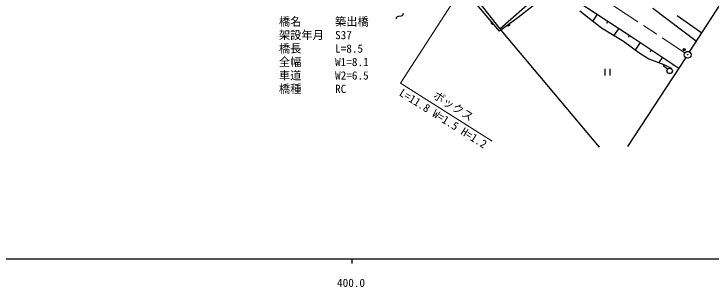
# Model space of a CAD drawing. Units: millimetres, scale not verified. Extents: x 40000 to 680000, y 20000 to 380000.
# Drawn here: x 392762 to 548036, y 198715 to 259609 of the extents above; entities that cross this region are included whole.
import ezdxf
from ezdxf.enums import TextEntityAlignment as Align

# ---------------------------------------------------------------- set-up
doc = ezdxf.new("R2010")
doc.units = ezdxf.units.MM
doc.header["$LTSCALE"] = 1000
doc.header["$PDMODE"] = 32
doc.header["$PDSIZE"] = 500
doc.linetypes.add('CHAIN', pattern=[18.5, 12, -1.5, 3.5, -1.5])
for name, color, linetype, lineweight in [('M-BGD', 7, 'Continuous', 25), ('M-BMK', 2, 'CHAIN', 13), ('M-BMK-OTRS', 5, 'Continuous', 25), ('M-BMK-SRVR', 3, 'Continuous', 25), ('M-STR-HTXT', 7, 'Continuous', 13), ('M-TTL-BAND', 7, 'Continuous', 25)]:
    doc.layers.add(name, color=color, linetype=linetype, lineweight=lineweight)
doc.layers.add('M-OTRS', color=6, linetype='Continuous')
doc.styles.add('ＭＳ ゴシック', font='')
doc.styles.get('ＭＳ ゴシック').set_extended_font_data('MS Gothic')

msp = doc.modelspace()

# ---------------------------------------------------------------- linework, layer by layer
at = {"layer": 'M-BGD'}
for p, q in [((500950, 255785), (488372, 270604)), ((492314, 267318), (501002, 256303)), ((512537, 264645), (505085, 258829)), ((514295, 265023), (531051, 254089)), ((501002, 256303), (509072, 263465)), ((535100, 260892), (544810, 253571)), ((479401, 259451), (479290, 259266)), ((479463, 259699), (479401, 259451)), ((518839, 260266), (523667, 256503)), ((522673, 259556), (521688, 258046)), ((477933, 258738), (477870, 258490)), ((478044, 258923), (477933, 258738)), ((478139, 258995), (478044, 258923)), ((478347, 259053), (478139, 258995)), ((478986, 259137), (478347, 259053)), ((479194, 259194), (478986, 259137)), ((479290, 259266), (479194, 259194)), ((499106, 257828), (499079, 257751)), ((499151, 257904), (499106, 257828)), ((505085, 258829), (500950, 255785)), ((525067, 257994), (524738, 257491)), ((540490, 259283), (546011, 255425)), ((499079, 257751), (499071, 257652)), ((499071, 257652), (499085, 257572)), ((499085, 257572), (499118, 257490)), ((499118, 257490), (499190, 257404)), ((499190, 257404), (499266, 257358)), ((499266, 257358), (499343, 257332)), ((499343, 257332), (499442, 257324)), ((499442, 257324), (499522, 257337)), ((499522, 257337), (499604, 257370)), ((502603, 257049), (502677, 256999)), ((502677, 256999), (502753, 256969)), ((502753, 256969), (502851, 256956)), ((502851, 256956), (502932, 256965)), ((502932, 256965), (503016, 256994)), ((503016, 256994), (503104, 257062)), ((503104, 257062), (503154, 257135)), ((503154, 257135), (503184, 257211)), ((503188, 257390), (503159, 257474)), ((503184, 257211), (503197, 257309)), ((503197, 257309), (503188, 257390)), ((523667, 256503), (528566, 253521)), ((527460, 256432), (526415, 254830)), ((501228, 255989), (523099, 229918)), ((529854, 254870), (529552, 254407)), ((528566, 253521), (531974, 251036)), ((531051, 254089), (540892, 247554)), ((532281, 253272), (531219, 251674)), ((534741, 251639), (534412, 251143)), ((531974, 251036), (534175, 249616)), ((537201, 250005), (536382, 248771)), ((534175, 249616), (537512, 248338)), ((524398, 247378), (524398, 245878)), ((525538, 245878), (525538, 247378)), ((538347, 247268), (537404, 248009)), ((537512, 248338), (539287, 247415)), ((539661, 248371), (539491, 248114))]:
    msp.add_line(p, q, dxfattribs=at)
msp.add_circle((538819, 246897), 600, dxfattribs=at)
at = {"layer": 'M-BMK'}
msp.add_line((460043, 305299), (542201, 250923), dxfattribs=at)
at = {"layer": 'M-BMK-OTRS'}
for p, q in [((543234, 251138), (566695, 287358)), ((542416, 249882), (529424, 230042))]:
    msp.add_line(p, q, dxfattribs=at)
at = {"layer": 'M-BMK-SRVR'}
for radius in [750, 30]:
    msp.add_circle((542827, 250509), radius, dxfattribs=at)
at = {"layer": 'M-OTRS'}
msp.add_point((542054, 251622), dxfattribs=at)
at = {"layer": 'M-STR-HTXT'}
for p, q in [((498255, 274239), (478893, 244154)), ((478893, 244154), (499291, 231224))]:
    msp.add_line(p, q, dxfattribs=at)
at = {"layer": 'M-TTL-BAND'}
for p, q in [((40000, 205000), (579000, 205000)), ((468000, 205000), (468000, 204000))]:
    msp.add_line(p, q, dxfattribs=at)

# ---------------------------------------------------------------- texts
at = {"layer": 'M-STR-HTXT', "style": 'ＭＳ ゴシック'}
for s, p in [('橋名\u3000\u3000\u3000築出橋', (451788, 256431)), ('架設年月\u3000S37', (451788, 253431)), ('橋長\u3000\u3000\u3000L=8.5', (451788, 250431)), ('全幅\u3000\u3000\u3000W1=8.1', (451788, 247431)), ('車道\u3000\u3000\u3000W2=6.5', (451788, 244431)), ('橋種\u3000\u3000\u3000RC', (451788, 241431))]:
    msp.add_text(s, height=1833, dxfattribs=at).set_placement(p, align=Align.BOTTOM_LEFT)
for s, p in [('L=11.8 W=1.5 H=1.2', (488386, 236316)), ('ボックス', (490637, 239061))]:
    msp.add_text(s, height=1833, rotation=327.7, dxfattribs=at).set_placement(p, align=Align.MIDDLE_CENTER)
at = {"layer": 'M-TTL-BAND', "style": 'ＭＳ ゴシック'}
msp.add_text('400.0', height=1833, dxfattribs=at).set_placement((467844, 198195), align=Align.BOTTOM_CENTER)

doc.saveas('drawing.dxf')
